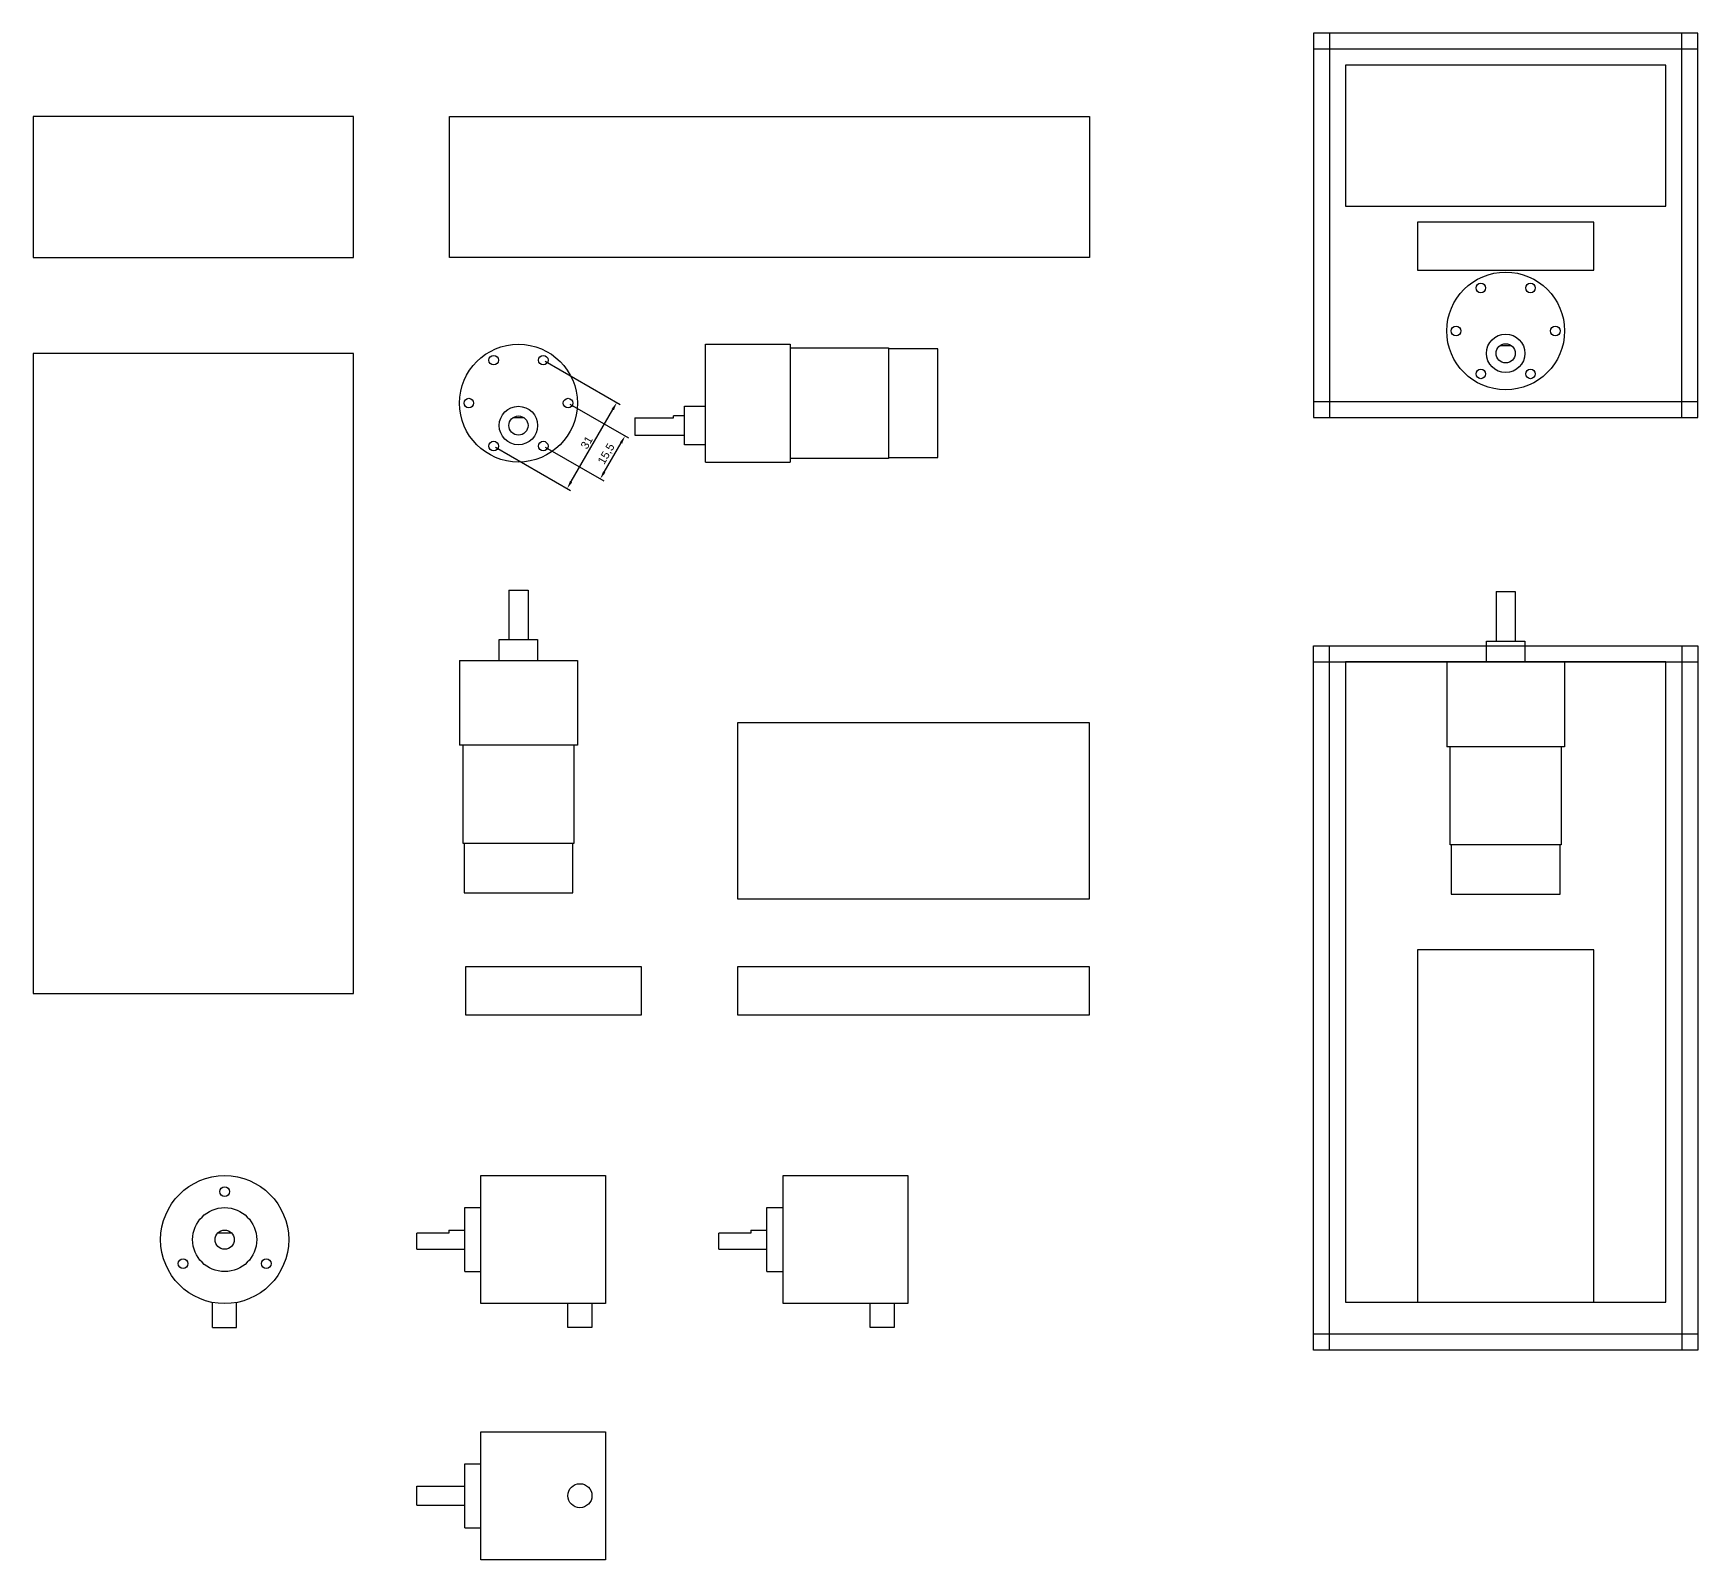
# Model space of a CAD drawing. Header units: millimetres. Extents: x -260 to 1495, y -534 to 358.
# Drawn here: x -260 to 260, y -357 to 120 of the extents above; entities that cross this region are included whole.
import ezdxf

# ---------------------------------------------------------------- set-up
doc = ezdxf.new("R2010")
doc.units = ezdxf.units.MM
for name, color, linetype in [('Arduino', 100, 'Continuous'), ('Estructura', 140, 'Continuous'), ('Fuente', 40, 'Continuous'), ('Motor', 20, 'Continuous'), ('Sensor', 5, 'Continuous')]:
    doc.layers.add(name, color=color, linetype=linetype)
doc.styles.get("Standard").update_dxf_attribs({"font": 'arial.ttf'})
doc.dimstyles.new('ISO-25', dxfattribs={"dimtxt": 2.5, "dimasz": 2.5, "dimexe": 1.25, "dimexo": 0.625, "dimtad": 1, "dimtxsty": 'Standard', "dimcen": 2.5, "dimadec": 0, "dimazin": 0, "dimtfac": 1, "dimtmove": 0, "dimatfit": 3, "dimfxl": 1, "dimarcsym": 0})

# ---------------------------------------------------------------- blocks, each defined once
blk = doc.blocks.new('*U1')
blk.add_circle((0, 0), 1.5)
blk = doc.blocks.new('*U2')
at = {"layer": 'Motor', "color": 0, "linetype": 'ByBlock', "lineweight": -2, "transparency": 16777216}
for p, rotation in [((-66.15, 31.82), 120), ((-50.65, 31.82), 59.99999999999999), ((-73.9, 18.4), 180), ((-66.15, 4.98), 239.9999999999999), ((-50.65, 4.98), 299.9999999999999)]:
    blk.add_blockref('*U1', p, dxfattribs=dict(at, rotation=rotation))
blk.add_blockref('*U1', (-42.9, 18.4), dxfattribs=at)
blk = doc.blocks.new('*D3')
at = {"layer": 'Motor', "color": 0, "lineweight": -2, "transparency": 16777216}
for p, q in [((-100.13, 17.56), (-76.62, 3.99)), ((-91.96, -20.07), (-78.96, 2.45)), ((-115.63, -9.28), (-92.12, -22.86))]:
    blk.add_line(p, q, dxfattribs=at)
at = {"layer": 'Motor', "color": 0, "transparency": 16777216}
for points in [[(-79.32, 2.66), (-78.6, 2.24), (-77.71, 4.62)], [(-92.32, -19.86), (-91.6, -20.27), (-93.21, -22.23)]]:
    blk.add_solid(points, dxfattribs=at)
at = {"layer": 'Motor', "color": 0, "transparency": 16777216, "insert": (-87.1, -7.86), "char_height": 2.5, "attachment_point": 5, "rotation": 60}
blk.add_mtext('31', dxfattribs=at)
blk = doc.blocks.new('*D4')
at = {"layer": 'Motor', "color": 0, "lineweight": -2, "transparency": 16777216}
for p, q in [((-92.38, 4.14), (-74.05, -6.44)), ((-100.13, -9.28), (-81.8, -19.87)), ((-81.63, -17.08), (-76.38, -7.98))]:
    blk.add_line(p, q, dxfattribs=at)
at = {"layer": 'Motor', "color": 0, "transparency": 16777216}
for points in [[(-76.74, -7.78), (-76.02, -8.19), (-75.13, -5.82)], [(-81.99, -16.87), (-81.27, -17.29), (-82.88, -19.24)]]:
    blk.add_solid(points, dxfattribs=at)
at = {"layer": 'Motor', "color": 0, "transparency": 16777216, "insert": (-80.85, -11.47), "char_height": 2.5, "attachment_point": 5, "rotation": 60}
blk.add_mtext('15,5', dxfattribs=at)
blk = doc.blocks.new('*U5')
blk.add_circle((0, 0), 1.5)
blk = doc.blocks.new('*U6')
at = {"layer": 'Motor', "color": 0, "linetype": 'ByBlock', "lineweight": -2, "transparency": 16777216}
for p, rotation in [((-66.15, 31.82), 120), ((-50.65, 31.82), 59.99999999999999), ((-73.9, 18.4), 180), ((-66.15, 4.98), 239.9999999999999), ((-50.65, 4.98), 299.9999999999999)]:
    blk.add_blockref('*U5', p, dxfattribs=dict(at, rotation=rotation))
blk.add_blockref('*U5', (-42.9, 18.4), dxfattribs=at)
blk = doc.blocks.new('*U13')
at = {"layer": 'Sensor'}
blk.add_circle((0, 0), 1.5, dxfattribs=at)
blk = doc.blocks.new('*U14')
at = {"layer": 'Sensor', "color": 0, "linetype": 'ByBlock', "lineweight": -2, "transparency": 16777216}
blk.add_blockref('*U13', (-200.21, -241.9), dxfattribs=at)
for p, rotation in [((-213.2, -264.4), 120), ((-187.22, -264.4), 240)]:
    blk.add_blockref('*U13', p, dxfattribs=dict(at, rotation=rotation))

msp = doc.modelspace()

# ---------------------------------------------------------------- linework, layer by layer
at = {"layer": 'Arduino'}
for p, q in [((227.5, 61), (172.5, 61)), ((172.5, 61), (172.5, 46)), ((227.5, 46), (227.5, 61)), ((172.5, 46), (227.5, 46)), ((70, -95.468), (-40, -95.468)), ((-40, -95.468), (-40, -150.468)), ((70, -150.468), (70, -95.468)), ((-40, -150.468), (70, -150.468)), ((227.5, -166.388), (172.5, -166.388)), ((172.5, -166.388), (172.5, -276.388)), ((227.5, -276.388), (227.5, -166.388)), ((-70, -171.696), (-125, -171.696)), ((-125, -171.696), (-125, -186.696)), ((-70, -186.696), (-70, -171.696)), ((70, -171.696), (-40, -171.696)), ((-40, -171.696), (-40, -186.696)), ((70, -186.696), (70, -171.696)), ((-125, -186.696), (-70, -186.696)), ((-40, -186.696), (70, -186.696)), ((172.5, -276.388), (227.5, -276.388))]:
    msp.add_line(p, q, dxfattribs=at)
at = {"layer": 'Estructura'}
for p, q in [((260, 120), (140, 120)), ((140, 120), (140, 0)), ((145, 120), (145, 0)), ((255, 0), (255, 120)), ((260, 0), (260, 120)), ((260, 115), (140, 115)), ((140, 5), (260, 5)), ((140, 0), (260, 0)), ((140, -71.388), (260, -71.388)), ((140, -291.388), (140, -71.388)), ((145, -291.388), (145, -71.388)), ((255, -71.388), (255, -291.388)), ((260, -71.388), (260, -291.388)), ((140, -76.388), (260, -76.388)), ((260, -286.388), (140, -286.388)), ((260, -291.388), (140, -291.388))]:
    msp.add_line(p, q, dxfattribs=at)
at = {"layer": 'Fuente'}
for p, q in [((250, 110), (150, 110)), ((150, 110), (150, 66)), ((250, 66), (250, 110)), ((-160, 94), (-260, 94)), ((-260, 94), (-260, 50)), ((-160, 50), (-160, 94)), ((-130, 50), (-130, 94)), ((-130, 94), (70, 94)), ((70, 94), (70, 50)), ((150, 66), (250, 66)), ((-260, 50), (-160, 50)), ((70, 50), (-130, 50)), ((-160, 20), (-260, 20)), ((-260, 20), (-260, -180)), ((-160, -180), (-160, 20)), ((250, -76.388), (150, -76.388)), ((150, -76.388), (150, -276.388)), ((250, -276.388), (250, -76.388)), ((-260, -180), (-160, -180)), ((150, -276.388), (250, -276.388))]:
    msp.add_line(p, q, dxfattribs=at)
at = {"layer": 'Motor'}
for p, q in [((-50.025, -13.947), (-50.025, 22.853)), ((-50.025, 22.853), (-23.525, 22.853)), ((-23.525, 22.853), (-23.525, -13.947)), ((-23.525, 21.753), (7.175, 21.753)), ((7.175, 21.753), (7.175, -12.847)), ((22.575, 21.453), (7.175, 21.453)), ((22.575, -12.547), (22.575, 21.453)), ((201.8, 22.4), (198.2, 22.4)), ((-56.525, 0.453), (-60.025, 0.453)), ((-60.025, -0.147), (-60.025, 0.453)), ((-56.525, -8.547), (-56.525, 3.453)), ((-56.525, 3.453), (-50.025, 3.453)), ((-106.625, -0.147), (-110.225, -0.147)), ((-72.025, -0.147), (-72.025, -5.547)), ((-72.025, -0.147), (-60.025, -0.147)), ((-72.025, -5.547), (-56.525, -5.547)), ((-50.025, -8.547), (-56.525, -8.547)), ((-50.025, -13.947), (-23.525, -13.947)), ((7.175, -12.847), (-23.525, -12.847)), ((7.175, -12.547), (22.575, -12.547)), ((-111.425, -53.947), (-111.425, -69.447)), ((-111.425, -53.947), (-105.425, -53.947)), ((-105.425, -53.947), (-105.425, -69.447)), ((197, -54.388), (197, -69.888)), ((197, -54.388), (203, -54.388)), ((203, -54.388), (203, -69.888)), ((-114.425, -75.947), (-114.425, -69.447)), ((-114.425, -69.447), (-102.425, -69.447)), ((-102.425, -69.447), (-102.425, -75.947)), ((194, -76.388), (194, -69.888)), ((194, -69.888), (206, -69.888)), ((206, -69.888), (206, -76.388)), ((-126.825, -75.947), (-126.825, -102.447)), ((-126.825, -75.947), (-90.025, -75.947)), ((-90.025, -75.947), (-90.025, -102.447)), ((181.6, -76.388), (181.6, -102.888)), ((181.6, -76.388), (218.4, -76.388)), ((218.4, -76.388), (218.4, -102.888)), ((-90.025, -102.447), (-126.825, -102.447)), ((-125.725, -133.147), (-125.725, -102.447)), ((-91.125, -102.447), (-91.125, -133.147)), ((218.4, -102.888), (181.6, -102.888)), ((182.7, -133.588), (182.7, -102.888)), ((217.3, -102.888), (217.3, -133.588)), ((-91.125, -133.147), (-125.725, -133.147)), ((-125.425, -133.147), (-125.425, -148.547)), ((-91.425, -148.547), (-91.425, -133.147)), ((217.3, -133.588), (182.7, -133.588)), ((183, -133.588), (183, -148.988)), ((217, -148.988), (217, -133.588)), ((-125.425, -148.547), (-91.425, -148.547)), ((183, -148.988), (217, -148.988))]:
    msp.add_line(p, q, dxfattribs=at)
for centre, radius in [((200, 27), 18.4), ((200, 20), 6), ((-108.425, 4.453), 18.4), ((200, 20), 3), ((-108.425, -2.547), 6), ((-108.425, -2.547), 3)]:
    msp.add_circle(centre, radius, dxfattribs=at)
at = {"layer": 'Sensor'}
for p, q in [((-120.211, -236.903), (-81.211, -236.903)), ((-120.211, -276.903), (-120.211, -236.903)), ((-81.211, -236.903), (-81.211, -276.903)), ((-25.774, -236.903), (13.226, -236.903)), ((-25.774, -276.903), (-25.774, -236.903)), ((13.226, -236.903), (13.226, -276.903)), ((-125.211, -266.903), (-125.211, -246.903)), ((-125.211, -246.903), (-120.211, -246.903)), ((-30.774, -266.903), (-30.774, -246.903)), ((-30.774, -246.903), (-25.774, -246.903)), ((-130.211, -253.903), (-125.211, -253.903)), ((-130.211, -253.903), (-130.211, -254.903)), ((-35.774, -253.903), (-30.774, -253.903)), ((-35.774, -253.903), (-35.774, -254.903)), ((-197.974, -254.903), (-202.447, -254.903)), ((-140.211, -259.903), (-140.211, -254.903)), ((-130.211, -254.903), (-140.211, -254.903)), ((-140.211, -259.903), (-125.211, -259.903)), ((-45.774, -259.903), (-45.774, -254.903)), ((-35.774, -254.903), (-45.774, -254.903)), ((-45.774, -259.903), (-30.774, -259.903)), ((-125.211, -266.903), (-120.211, -266.903)), ((-30.774, -266.903), (-25.774, -266.903)), ((-203.961, -284.403), (-203.961, -276.548)), ((-196.461, -284.403), (-196.461, -276.548)), ((-81.211, -276.903), (-120.211, -276.903)), ((-92.961, -284.403), (-92.961, -276.903)), ((-85.461, -276.903), (-85.461, -284.403)), ((13.226, -276.903), (-25.774, -276.903)), ((1.476, -284.403), (1.476, -276.903)), ((8.976, -276.903), (8.976, -284.403)), ((-203.961, -284.403), (-196.461, -284.403)), ((-85.461, -284.403), (-92.961, -284.403)), ((8.976, -284.403), (1.476, -284.403)), ((-120.211, -316.903), (-81.211, -316.903)), ((-120.211, -356.903), (-120.211, -316.903)), ((-81.211, -316.903), (-81.211, -356.903)), ((-125.211, -346.903), (-125.211, -326.903)), ((-125.211, -326.903), (-120.211, -326.903)), ((-140.211, -339.903), (-140.211, -333.903)), ((-140.211, -333.903), (-125.211, -333.903)), ((-140.211, -339.903), (-125.211, -339.903)), ((-125.211, -346.903), (-120.211, -346.903)), ((-81.211, -356.903), (-120.211, -356.903))]:
    msp.add_line(p, q, dxfattribs=at)
for centre, radius in [((-200.211, -256.903), 20), ((-200.211, -256.903), 10), ((-200.211, -256.903), 3), ((-89.211, -336.903), 3.75)]:
    msp.add_circle(centre, radius, dxfattribs=at)

# ---------------------------------------------------------------- block references
at = {"layer": 'Motor'}
for name, p in [('*U6', (258.4, 8.6)), ('*U2', (-50.025, -13.947))]:
    msp.add_blockref(name, p, dxfattribs=at)
at = {"layer": 'Sensor'}
msp.add_blockref('*U14', (0, 0), dxfattribs=at)

# ---------------------------------------------------------------- dimensions: what is measured, and where the dimension line sits
at = {"layer": 'Motor'}
for p1, p2, distance, picture, middle in [((-116.175, -8.971), (-100.675, 17.876), -26.521, '*D3', (-87.104, -7.856)), ((-100.675, -8.971), (-92.925, 4.453), -20.543, '*D4', (-80.851, -11.467))]:
    dim = msp.add_aligned_dim(p1=p1, p2=p2, distance=distance, dimstyle='ISO-25', dxfattribs=at)
    dim.commit()
    dim.dimension.update_dxf_attribs({"geometry": picture, "text_midpoint": middle})

doc.saveas('drawing.dxf')
